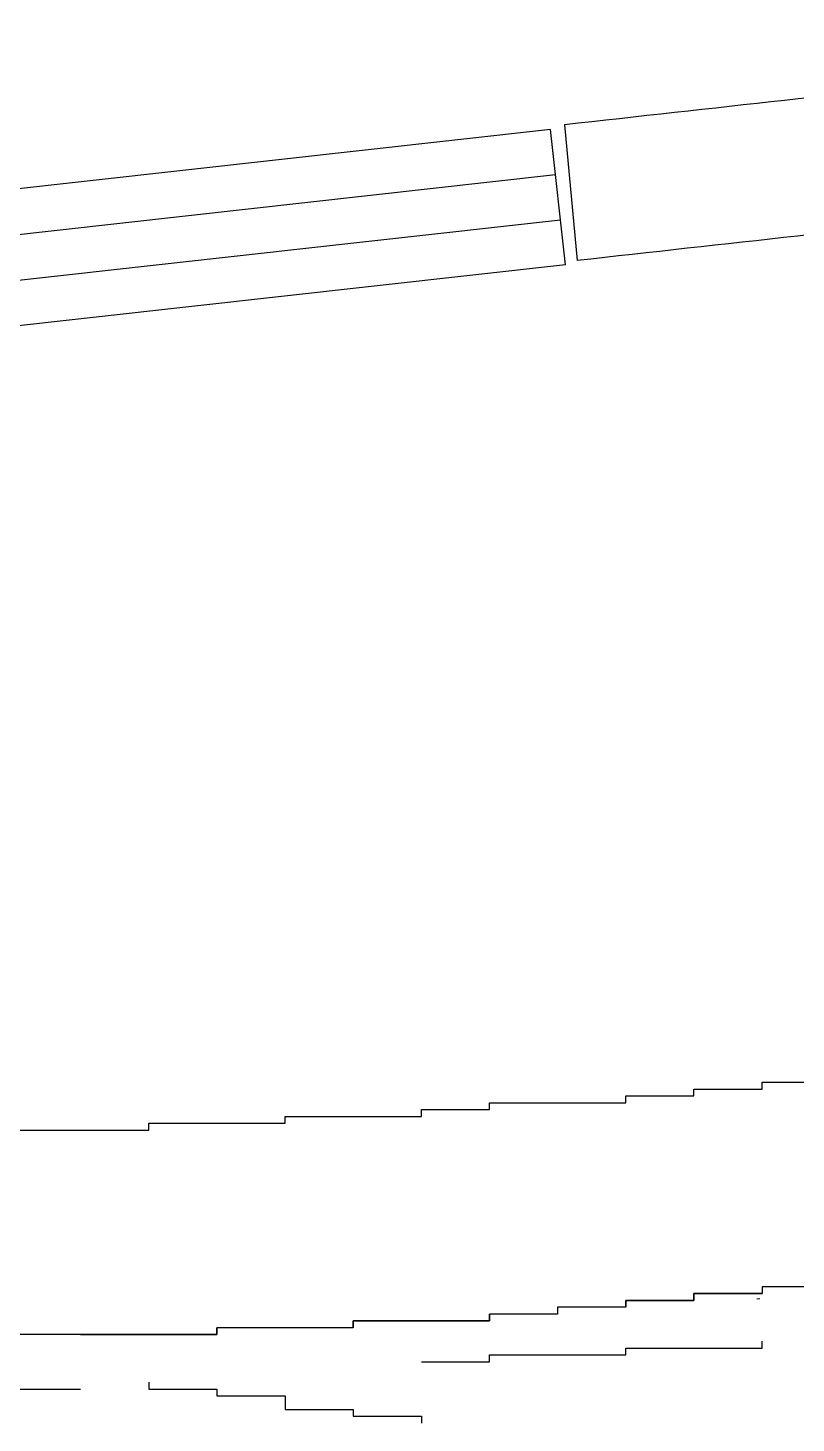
# Model space of a CAD drawing. Header units: millimetres. Extents: x -162945 to 7560, y -3558 to 130718.
# Drawn here: x -119856 to -118729, y -2231 to -184 of the extents above; entities that cross this region are included whole.
import ezdxf

# ---------------------------------------------------------------- set-up
doc = ezdxf.new("R2010")
doc.units = ezdxf.units.MM
doc.header["$LTSCALE"] = 5
for name, color, linetype in [('A—\\M+5C7BD\\M+5CCE5', 7, 'Continuous'), ('E1-RI-3F$0$A-GLAZ', 6, 'Continuous'), ('E1-RI-3F$0$A-GLAZ-CWMG', 3, 'Continuous')]:
    doc.layers.add(name, color=color, linetype=linetype)

msp = doc.modelspace()

# ---------------------------------------------------------------- linework, layer by layer
for p, q in [((-119089.1, -333.2), (-121176.1, -565.9)), ((-119066.9, -532), (-119089.1, -333.2)), ((-121168.8, -632.2), (-119081.7, -399.4)), ((-121161.4, -698.4), (-119074.3, -465.7)), ((-119066.9, -532), (-121154, -764.7))]:
    msp.add_line(p, q)
at = {"layer": 'A—\\M+5C7BD\\M+5CCE5'}
msp.add_line((-119068.8, -326.5), (-119050, -525.6), dxfattribs=at)
for radius, start, end in [(487085.4, 96.205217, 96.358154), (486885.4, 96.20555, 96.358549)]:
    msp.add_arc((-65127.4, -484415.8), radius, start, end, dxfattribs=at)
at = {"layer": 'E1-RI-3F$0$A-GLAZ', "color": 8}
for p, q in [((-118778.7, -1741.3), (-118778.7, -1731.3)), ((-118778.7, -1731.3), (-118778.7, -1731.3)), ((-118778.7, -1731.3), (-118778.7, -1731.3)), ((-118778.7, -1731.3), (-118778.7, -1731.3)), ((-118778.7, -1731.3), (-118778.7, -1731.3)), ((-118778.7, -1731.3), (-118778.7, -1731.3)), ((-118778.7, -1731.3), (-118778.7, -1731.3)), ((-118778.7, -1731.3), (-118678.7, -1731.3)), ((-118978.7, -1761.3), (-118978.7, -1751.3)), ((-118978.7, -1751.3), (-118978.7, -1751.3)), ((-118978.7, -1751.3), (-118978.7, -1751.3)), ((-118978.7, -1751.3), (-118978.7, -1751.3)), ((-118978.7, -1751.3), (-118978.7, -1751.3)), ((-118978.7, -1751.3), (-118978.7, -1751.3)), ((-118978.7, -1751.3), (-118978.7, -1751.3)), ((-118978.7, -1751.3), (-118978.7, -1751.3)), ((-118978.7, -1751.3), (-118878.7, -1751.3)), ((-118878.7, -1751.3), (-118878.7, -1741.3)), ((-118878.7, -1741.3), (-118878.7, -1741.3)), ((-118878.7, -1741.3), (-118878.7, -1741.3)), ((-118878.7, -1741.3), (-118878.7, -1741.3)), ((-118878.7, -1741.3), (-118878.7, -1741.3)), ((-118878.7, -1741.3), (-118878.7, -1741.3)), ((-118878.7, -1741.3), (-118878.7, -1741.3)), ((-118878.7, -1741.3), (-118878.7, -1741.3)), ((-118878.7, -1741.3), (-118778.7, -1741.3)), ((-119278.7, -1781.3), (-119278.7, -1771.3)), ((-119278.7, -1771.3), (-119278.7, -1771.3)), ((-119278.7, -1771.3), (-119278.7, -1771.3)), ((-119278.7, -1771.3), (-119278.7, -1771.3)), ((-119278.7, -1771.3), (-119278.7, -1771.3)), ((-119278.7, -1771.3), (-119178.7, -1771.3)), ((-119178.7, -1771.3), (-119178.7, -1761.3)), ((-119178.7, -1761.3), (-119078.7, -1761.3)), ((-119178.7, -1771.3), (-119178.7, -1771.3)), ((-119178.7, -1771.3), (-119178.7, -1771.3)), ((-119178.7, -1771.3), (-119178.7, -1771.3)), ((-119178.7, -1771.3), (-119178.7, -1771.3)), ((-119178.7, -1771.3), (-119178.7, -1771.3)), ((-119178.7, -1771.3), (-119178.7, -1771.3)), ((-119078.7, -1761.3), (-119078.7, -1761.3)), ((-119078.7, -1761.3), (-119078.7, -1761.3)), ((-119078.7, -1761.3), (-119078.7, -1761.3)), ((-119078.7, -1761.3), (-119078.7, -1761.3)), ((-119078.7, -1761.3), (-119078.7, -1761.3)), ((-119078.7, -1761.3), (-119078.7, -1761.3)), ((-119078.7, -1761.3), (-119078.7, -1761.3)), ((-119078.7, -1761.3), (-119078.7, -1761.3)), ((-119078.7, -1761.3), (-118978.7, -1761.3)), ((-119878.7, -1801.3), (-119778.7, -1801.3)), ((-119778.7, -1801.3), (-119778.7, -1801.3)), ((-119778.7, -1801.3), (-119778.7, -1801.3)), ((-119778.7, -1801.3), (-119778.7, -1801.3)), ((-119778.7, -1801.3), (-119778.7, -1801.3)), ((-119778.7, -1801.3), (-119778.7, -1801.3)), ((-119778.7, -1801.3), (-119778.7, -1801.3)), ((-119778.7, -1801.3), (-119778.7, -1801.3)), ((-119778.7, -1801.3), (-119778.7, -1801.3)), ((-119778.7, -1801.3), (-119678.7, -1801.3)), ((-119678.7, -1801.3), (-119678.7, -1791.3)), ((-119678.7, -1791.3), (-119678.7, -1791.3)), ((-119678.7, -1791.3), (-119678.7, -1791.3)), ((-119678.7, -1791.3), (-119578.7, -1791.3)), ((-119678.7, -1801.3), (-119678.7, -1801.3)), ((-119678.7, -1801.3), (-119678.7, -1801.3)), ((-119678.7, -1801.3), (-119678.7, -1801.3)), ((-119678.7, -1801.3), (-119678.7, -1801.3)), ((-119678.7, -1801.3), (-119678.7, -1801.3)), ((-119578.7, -1791.3), (-119578.7, -1791.3)), ((-119578.7, -1791.3), (-119578.7, -1791.3)), ((-119578.7, -1791.3), (-119578.7, -1791.3)), ((-119578.7, -1791.3), (-119578.7, -1791.3)), ((-119578.7, -1791.3), (-119578.7, -1791.3)), ((-119578.7, -1791.3), (-119578.7, -1791.3)), ((-119578.7, -1791.3), (-119578.7, -1791.3)), ((-119578.7, -1791.3), (-119478.7, -1791.3)), ((-119478.7, -1791.3), (-119478.7, -1781.3)), ((-119478.7, -1781.3), (-119378.7, -1781.3)), ((-119478.7, -1791.3), (-119478.7, -1791.3)), ((-119478.7, -1791.3), (-119478.7, -1791.3)), ((-119478.7, -1791.3), (-119478.7, -1791.3)), ((-119478.7, -1791.3), (-119478.7, -1791.3)), ((-119478.7, -1791.3), (-119478.7, -1791.3)), ((-119478.7, -1791.3), (-119478.7, -1791.3)), ((-119478.7, -1791.3), (-119478.7, -1791.3)), ((-119378.7, -1781.3), (-119378.7, -1781.3)), ((-119378.7, -1781.3), (-119378.7, -1781.3)), ((-119378.7, -1781.3), (-119378.7, -1781.3)), ((-119378.7, -1781.3), (-119378.7, -1781.3)), ((-119378.7, -1781.3), (-119378.7, -1781.3)), ((-119378.7, -1781.3), (-119378.7, -1781.3)), ((-119378.7, -1781.3), (-119378.7, -1781.3)), ((-119378.7, -1781.3), (-119378.7, -1781.3)), ((-119378.7, -1781.3), (-119278.7, -1781.3)), ((-119278.7, -1781.3), (-119278.7, -1781.3)), ((-119278.7, -1781.3), (-119278.7, -1781.3)), ((-119278.7, -1781.3), (-119278.7, -1781.3)), ((-118778.7, -2041.3), (-118878.7, -2041.3)), ((-118878.7, -2041.3), (-118878.7, -2041.3)), ((-118878.7, -2041.3), (-118878.7, -2041.3)), ((-118878.7, -2041.3), (-118878.7, -2051.3)), ((-118878.7, -2051.3), (-118878.7, -2041.3)), ((-118878.7, -2041.3), (-118878.7, -2041.3)), ((-118878.7, -2041.3), (-118878.7, -2041.3)), ((-118878.7, -2041.3), (-118878.7, -2041.3)), ((-118878.7, -2041.3), (-118878.7, -2041.3)), ((-118878.7, -2041.3), (-118878.7, -2041.3)), ((-118878.7, -2041.3), (-118878.7, -2041.3)), ((-118878.7, -2041.3), (-118878.7, -2041.3)), ((-118878.7, -2041.3), (-118878.7, -2041.3)), ((-118878.7, -2041.3), (-118878.7, -2041.3)), ((-118878.7, -2041.3), (-118878.7, -2041.3)), ((-118878.7, -2041.3), (-118878.7, -2041.3)), ((-118878.7, -2041.3), (-118878.7, -2041.3)), ((-118878.7, -2041.3), (-118878.7, -2041.3)), ((-118878.7, -2041.3), (-118878.7, -2041.3)), ((-118878.7, -2041.3), (-118878.7, -2041.3)), ((-118878.7, -2041.3), (-118878.7, -2041.3)), ((-118878.7, -2041.3), (-118878.7, -2041.3)), ((-118878.7, -2041.3), (-118878.7, -2041.3)), ((-118878.7, -2041.3), (-118878.7, -2041.3)), ((-118878.7, -2041.3), (-118878.7, -2041.3)), ((-118878.7, -2041.3), (-118878.7, -2041.3)), ((-118878.7, -2041.3), (-118878.7, -2041.3)), ((-118878.7, -2041.3), (-118878.7, -2041.3)), ((-118878.7, -2041.3), (-118878.7, -2041.3)), ((-118878.7, -2041.3), (-118878.7, -2041.3)), ((-118878.7, -2041.3), (-118878.7, -2041.3)), ((-118878.7, -2041.3), (-118878.7, -2041.3)), ((-118878.7, -2041.3), (-118878.7, -2041.3)), ((-118878.7, -2041.3), (-118878.7, -2041.3)), ((-118878.7, -2041.3), (-118878.7, -2041.3)), ((-118878.7, -2041.3), (-118778.7, -2041.3)), ((-118678.7, -2031.3), (-118778.7, -2031.3)), ((-118778.7, -2031.3), (-118778.7, -2031.3)), ((-118778.7, -2031.3), (-118778.7, -2031.3)), ((-118778.7, -2031.3), (-118778.7, -2031.3)), ((-118778.7, -2031.3), (-118778.7, -2041.3)), ((-118778.7, -2041.3), (-118778.7, -2041.3)), ((-118778.7, -2041.3), (-118778.7, -2041.3)), ((-118778.7, -2041.3), (-118778.7, -2041.3)), ((-118778.7, -2041.3), (-118778.7, -2041.3)), ((-118778.7, -2041.3), (-118778.7, -2041.3)), ((-118778.7, -2041.3), (-118778.7, -2041.3)), ((-118778.7, -2041.3), (-118778.7, -2041.3)), ((-118778.7, -2041.3), (-118778.7, -2041.3)), ((-118778.7, -2041.3), (-118778.7, -2041.3)), ((-118778.7, -2041.3), (-118778.7, -2041.3)), ((-118778.7, -2041.3), (-118778.7, -2041.3)), ((-118778.7, -2041.3), (-118778.7, -2041.3)), ((-118778.7, -2041.3), (-118778.7, -2041.3)), ((-118778.7, -2041.3), (-118778.7, -2041.3)), ((-118778.7, -2041.3), (-118778.7, -2041.3)), ((-118778.7, -2041.3), (-118778.7, -2041.3)), ((-118778.7, -2041.3), (-118778.7, -2041.3)), ((-118778.7, -2041.3), (-118778.7, -2041.3)), ((-118778.7, -2041.3), (-118778.7, -2041.3)), ((-118778.7, -2041.3), (-118778.7, -2041.3)), ((-118778.7, -2041.3), (-118778.7, -2041.3)), ((-118778.7, -2041.3), (-118778.7, -2041.3)), ((-118778.7, -2041.3), (-118778.7, -2041.3)), ((-118778.7, -2041.3), (-118778.7, -2041.3)), ((-118778.7, -2041.3), (-118778.7, -2041.3)), ((-118778.7, -2041.3), (-118778.7, -2041.3)), ((-118778.7, -2041.3), (-118778.7, -2041.3)), ((-118778.7, -2041.3), (-118778.7, -2041.3)), ((-118778.7, -2041.3), (-118778.7, -2041.3)), ((-118778.7, -2041.3), (-118778.7, -2041.3)), ((-118778.7, -2041.3), (-118778.7, -2041.3)), ((-118778.7, -2041.3), (-118778.7, -2041.3)), ((-118778.7, -2041.3), (-118778.7, -2041.3)), ((-118978.7, -2061.3), (-119078.7, -2061.3)), ((-119078.7, -2061.3), (-119078.7, -2061.3)), ((-119078.7, -2061.3), (-119078.7, -2061.3)), ((-119078.7, -2061.3), (-119078.7, -2061.3)), ((-119078.7, -2061.3), (-119078.7, -2061.3)), ((-119078.7, -2061.3), (-119078.7, -2071.3)), ((-118878.7, -2051.3), (-118978.7, -2051.3)), ((-118978.7, -2051.3), (-118978.7, -2051.3)), ((-118978.7, -2051.3), (-118978.7, -2051.3)), ((-118978.7, -2051.3), (-118978.7, -2051.3)), ((-118978.7, -2051.3), (-118978.7, -2061.3)), ((-118978.7, -2051.3), (-118978.7, -2051.3)), ((-118978.7, -2061.3), (-118978.7, -2051.3)), ((-118978.7, -2051.3), (-118978.7, -2051.3)), ((-118978.7, -2051.3), (-118978.7, -2051.3)), ((-118978.7, -2051.3), (-118978.7, -2051.3)), ((-118978.7, -2051.3), (-118978.7, -2051.3)), ((-118978.7, -2051.3), (-118978.7, -2051.3)), ((-118978.7, -2051.3), (-118978.7, -2051.3)), ((-118978.7, -2051.3), (-118978.7, -2051.3)), ((-118978.7, -2051.3), (-118978.7, -2051.3)), ((-118978.7, -2051.3), (-118978.7, -2051.3)), ((-118978.7, -2051.3), (-118978.7, -2051.3)), ((-118978.7, -2051.3), (-118978.7, -2051.3)), ((-118978.7, -2051.3), (-118978.7, -2051.3)), ((-118978.7, -2051.3), (-118978.7, -2051.3)), ((-118978.7, -2051.3), (-118978.7, -2051.3)), ((-118978.7, -2051.3), (-118978.7, -2051.3)), ((-118978.7, -2051.3), (-118978.7, -2051.3)), ((-118978.7, -2051.3), (-118978.7, -2051.3)), ((-118978.7, -2051.3), (-118978.7, -2051.3)), ((-118978.7, -2051.3), (-118978.7, -2051.3)), ((-118978.7, -2051.3), (-118978.7, -2051.3)), ((-118978.7, -2051.3), (-118978.7, -2051.3)), ((-118978.7, -2051.3), (-118978.7, -2051.3)), ((-118978.7, -2051.3), (-118978.7, -2051.3)), ((-118978.7, -2051.3), (-118978.7, -2051.3)), ((-118978.7, -2051.3), (-118978.7, -2051.3)), ((-118978.7, -2051.3), (-118978.7, -2051.3)), ((-118978.7, -2051.3), (-118978.7, -2051.3)), ((-118978.7, -2051.3), (-118978.7, -2051.3)), ((-118978.7, -2051.3), (-118978.7, -2051.3)), ((-118978.7, -2051.3), (-118978.7, -2051.3)), ((-118978.7, -2051.3), (-118978.7, -2051.3)), ((-118978.7, -2051.3), (-118978.7, -2051.3)), ((-118978.7, -2051.3), (-118978.7, -2051.3)), ((-118978.7, -2051.3), (-118878.7, -2051.3)), ((-118978.7, -2061.3), (-118978.7, -2061.3)), ((-118978.7, -2061.3), (-118978.7, -2061.3)), ((-118978.7, -2061.3), (-118978.7, -2061.3)), ((-118978.7, -2061.3), (-118978.7, -2061.3)), ((-118978.7, -2061.3), (-118978.7, -2061.3)), ((-118978.7, -2061.3), (-118978.7, -2061.3)), ((-118978.7, -2061.3), (-118978.7, -2061.3)), ((-118978.7, -2061.3), (-118978.7, -2061.3)), ((-118978.7, -2061.3), (-118978.7, -2061.3)), ((-118978.7, -2061.3), (-118978.7, -2061.3)), ((-118978.7, -2061.3), (-118978.7, -2061.3)), ((-118978.7, -2061.3), (-118978.7, -2061.3)), ((-118978.7, -2061.3), (-118978.7, -2061.3)), ((-118978.7, -2061.3), (-118978.7, -2061.3)), ((-118978.7, -2061.3), (-118978.7, -2061.3)), ((-118978.7, -2061.3), (-118978.7, -2061.3)), ((-118978.7, -2061.3), (-118978.7, -2061.3)), ((-118978.7, -2061.3), (-118978.7, -2061.3)), ((-118978.7, -2061.3), (-118978.7, -2061.3)), ((-118978.7, -2061.3), (-118978.7, -2061.3)), ((-118978.7, -2061.3), (-118978.7, -2061.3)), ((-118878.7, -2051.3), (-118878.7, -2051.3)), ((-118878.7, -2051.3), (-118878.7, -2051.3)), ((-118878.7, -2051.3), (-118878.7, -2051.3)), ((-118878.7, -2051.3), (-118878.7, -2051.3)), ((-118878.7, -2051.3), (-118878.7, -2051.3)), ((-118878.7, -2051.3), (-118878.7, -2051.3)), ((-118878.7, -2051.3), (-118878.7, -2051.3)), ((-118878.7, -2051.3), (-118878.7, -2051.3)), ((-118878.7, -2051.3), (-118878.7, -2051.3)), ((-118878.7, -2051.3), (-118878.7, -2051.3)), ((-118878.7, -2051.3), (-118878.7, -2051.3)), ((-118878.7, -2051.3), (-118878.7, -2051.3)), ((-118878.7, -2051.3), (-118878.7, -2051.3)), ((-118878.7, -2051.3), (-118878.7, -2051.3)), ((-118878.7, -2051.3), (-118878.7, -2051.3)), ((-118878.7, -2051.3), (-118878.7, -2051.3)), ((-118878.7, -2051.3), (-118878.7, -2051.3)), ((-118878.7, -2051.3), (-118878.7, -2051.3)), ((-118878.7, -2051.3), (-118878.7, -2051.3)), ((-118878.7, -2051.3), (-118878.7, -2051.3)), ((-118878.7, -2051.3), (-118878.7, -2051.3)), ((-118878.7, -2051.3), (-118878.7, -2051.3)), ((-118878.7, -2051.3), (-118878.7, -2051.3)), ((-118878.7, -2051.3), (-118878.7, -2051.3)), ((-118878.7, -2051.3), (-118878.7, -2051.3)), ((-118878.7, -2051.3), (-118878.7, -2051.3)), ((-118878.7, -2051.3), (-118878.7, -2051.3)), ((-118878.7, -2051.3), (-118878.7, -2051.3)), ((-118878.7, -2051.3), (-118878.7, -2051.3)), ((-118878.7, -2051.3), (-118878.7, -2051.3)), ((-118878.7, -2051.3), (-118878.7, -2051.3)), ((-118878.7, -2051.3), (-118878.7, -2051.3)), ((-118878.7, -2051.3), (-118878.7, -2051.3)), ((-118878.7, -2051.3), (-118878.7, -2051.3)), ((-118878.7, -2051.3), (-118878.7, -2051.3)), ((-118878.7, -2051.3), (-118878.7, -2051.3)), ((-118878.7, -2051.3), (-118878.7, -2051.3)), ((-118878.7, -2051.3), (-118878.7, -2051.3)), ((-118878.7, -2051.3), (-118878.7, -2051.3)), ((-118878.7, -2051.3), (-118878.7, -2051.3)), ((-118878.7, -2051.3), (-118878.7, -2051.3)), ((-118878.7, -2051.3), (-118878.7, -2051.3)), ((-118878.7, -2051.3), (-118878.7, -2051.3)), ((-118878.7, -2051.3), (-118878.7, -2051.3)), ((-118878.7, -2051.3), (-118878.7, -2051.3)), ((-118878.7, -2051.3), (-118878.7, -2051.3)), ((-118878.7, -2051.3), (-118878.7, -2051.3)), ((-118878.7, -2051.3), (-118878.7, -2051.3)), ((-118878.7, -2051.3), (-118878.7, -2051.3)), ((-118878.7, -2051.3), (-118878.7, -2051.3)), ((-119278.7, -2081.3), (-119378.7, -2081.3)), ((-119378.7, -2081.3), (-119378.7, -2081.3)), ((-119378.7, -2081.3), (-119378.7, -2081.3)), ((-119378.7, -2081.3), (-119378.7, -2081.3)), ((-119378.7, -2081.3), (-119378.7, -2081.3)), ((-119378.7, -2081.3), (-119378.7, -2091.3)), ((-119378.7, -2091.3), (-119378.7, -2081.3)), ((-119378.7, -2081.3), (-119378.7, -2081.3)), ((-119378.7, -2081.3), (-119378.7, -2081.3)), ((-119378.7, -2081.3), (-119378.7, -2081.3)), ((-119378.7, -2081.3), (-119378.7, -2081.3)), ((-119378.7, -2081.3), (-119378.7, -2081.3)), ((-119378.7, -2081.3), (-119378.7, -2081.3)), ((-119378.7, -2081.3), (-119378.7, -2081.3)), ((-119378.7, -2081.3), (-119378.7, -2081.3)), ((-119378.7, -2081.3), (-119378.7, -2081.3)), ((-119378.7, -2081.3), (-119378.7, -2081.3)), ((-119378.7, -2081.3), (-119378.7, -2081.3)), ((-119378.7, -2081.3), (-119378.7, -2081.3)), ((-119378.7, -2081.3), (-119378.7, -2081.3)), ((-119378.7, -2081.3), (-119378.7, -2081.3)), ((-119378.7, -2081.3), (-119378.7, -2081.3)), ((-119378.7, -2081.3), (-119378.7, -2081.3)), ((-119378.7, -2081.3), (-119378.7, -2081.3)), ((-119378.7, -2081.3), (-119378.7, -2081.3)), ((-119378.7, -2081.3), (-119378.7, -2081.3)), ((-119378.7, -2081.3), (-119378.7, -2081.3)), ((-119378.7, -2081.3), (-119378.7, -2081.3)), ((-119378.7, -2081.3), (-119378.7, -2081.3)), ((-119378.7, -2081.3), (-119378.7, -2081.3)), ((-119378.7, -2081.3), (-119378.7, -2081.3)), ((-119378.7, -2081.3), (-119378.7, -2081.3)), ((-119378.7, -2081.3), (-119378.7, -2081.3)), ((-119378.7, -2081.3), (-119378.7, -2081.3)), ((-119378.7, -2081.3), (-119378.7, -2081.3)), ((-119378.7, -2081.3), (-119378.7, -2081.3)), ((-119378.7, -2081.3), (-119378.7, -2081.3)), ((-119378.7, -2081.3), (-119378.7, -2081.3)), ((-119378.7, -2081.3), (-119378.7, -2081.3)), ((-119378.7, -2081.3), (-119378.7, -2081.3)), ((-119378.7, -2081.3), (-119378.7, -2081.3)), ((-119378.7, -2081.3), (-119378.7, -2081.3)), ((-119378.7, -2081.3), (-119378.7, -2081.3)), ((-119378.7, -2081.3), (-119278.7, -2081.3)), ((-119178.7, -2081.3), (-119278.7, -2081.3)), ((-119278.7, -2081.3), (-119278.7, -2081.3)), ((-119278.7, -2081.3), (-119278.7, -2081.3)), ((-119278.7, -2081.3), (-119278.7, -2081.3)), ((-119278.7, -2081.3), (-119278.7, -2081.3)), ((-119278.7, -2081.3), (-119278.7, -2081.3)), ((-119278.7, -2081.3), (-119278.7, -2081.3)), ((-119278.7, -2081.3), (-119278.7, -2081.3)), ((-119278.7, -2081.3), (-119278.7, -2081.3)), ((-119278.7, -2081.3), (-119278.7, -2081.3)), ((-119278.7, -2081.3), (-119278.7, -2081.3)), ((-119278.7, -2081.3), (-119278.7, -2081.3)), ((-119278.7, -2081.3), (-119278.7, -2081.3)), ((-119278.7, -2081.3), (-119278.7, -2081.3)), ((-119278.7, -2081.3), (-119278.7, -2081.3)), ((-119278.7, -2081.3), (-119278.7, -2081.3)), ((-119278.7, -2081.3), (-119278.7, -2081.3)), ((-119278.7, -2081.3), (-119278.7, -2081.3)), ((-119278.7, -2081.3), (-119278.7, -2081.3)), ((-119278.7, -2081.3), (-119278.7, -2081.3)), ((-119278.7, -2081.3), (-119278.7, -2081.3)), ((-119278.7, -2081.3), (-119278.7, -2081.3)), ((-119278.7, -2081.3), (-119278.7, -2081.3)), ((-119278.7, -2081.3), (-119278.7, -2081.3)), ((-119278.7, -2081.3), (-119278.7, -2081.3)), ((-119278.7, -2081.3), (-119278.7, -2081.3)), ((-119278.7, -2081.3), (-119278.7, -2081.3)), ((-119278.7, -2081.3), (-119278.7, -2081.3)), ((-119278.7, -2081.3), (-119278.7, -2081.3)), ((-119278.7, -2081.3), (-119278.7, -2081.3)), ((-119278.7, -2081.3), (-119278.7, -2081.3)), ((-119278.7, -2081.3), (-119278.7, -2081.3)), ((-119278.7, -2081.3), (-119278.7, -2081.3)), ((-119278.7, -2081.3), (-119278.7, -2081.3)), ((-119278.7, -2081.3), (-119278.7, -2081.3)), ((-119278.7, -2081.3), (-119278.7, -2081.3)), ((-119278.7, -2081.3), (-119278.7, -2081.3)), ((-119278.7, -2081.3), (-119278.7, -2081.3)), ((-119278.7, -2081.3), (-119278.7, -2081.3)), ((-119278.7, -2081.3), (-119278.7, -2081.3)), ((-119278.7, -2081.3), (-119278.7, -2081.3)), ((-119278.7, -2081.3), (-119278.7, -2081.3)), ((-119278.7, -2081.3), (-119278.7, -2081.3)), ((-119278.7, -2081.3), (-119278.7, -2081.3)), ((-119278.7, -2081.3), (-119278.7, -2081.3)), ((-119278.7, -2081.3), (-119278.7, -2081.3)), ((-119278.7, -2081.3), (-119278.7, -2081.3)), ((-119278.7, -2081.3), (-119278.7, -2081.3)), ((-119278.7, -2081.3), (-119278.7, -2081.3)), ((-119278.7, -2081.3), (-119278.7, -2081.3)), ((-119278.7, -2081.3), (-119278.7, -2081.3)), ((-119278.7, -2081.3), (-119278.7, -2081.3)), ((-119278.7, -2081.3), (-119278.7, -2081.3)), ((-119278.7, -2081.3), (-119278.7, -2081.3)), ((-119278.7, -2081.3), (-119278.7, -2081.3)), ((-119278.7, -2081.3), (-119278.7, -2081.3)), ((-119278.7, -2081.3), (-119278.7, -2081.3)), ((-119278.7, -2081.3), (-119278.7, -2081.3)), ((-119278.7, -2081.3), (-119278.7, -2081.3)), ((-119278.7, -2081.3), (-119278.7, -2081.3)), ((-119278.7, -2081.3), (-119278.7, -2081.3)), ((-119278.7, -2081.3), (-119278.7, -2081.3)), ((-119278.7, -2081.3), (-119278.7, -2081.3)), ((-119278.7, -2081.3), (-119278.7, -2081.3)), ((-119278.7, -2081.3), (-119278.7, -2081.3)), ((-119278.7, -2081.3), (-119278.7, -2081.3)), ((-119278.7, -2081.3), (-119278.7, -2081.3)), ((-119278.7, -2081.3), (-119278.7, -2081.3)), ((-119278.7, -2081.3), (-119278.7, -2081.3)), ((-119278.7, -2081.3), (-119278.7, -2081.3)), ((-119278.7, -2081.3), (-119278.7, -2081.3)), ((-119278.7, -2081.3), (-119278.7, -2081.3)), ((-119278.7, -2081.3), (-119278.7, -2081.3)), ((-119278.7, -2081.3), (-119278.7, -2081.3)), ((-119278.7, -2081.3), (-119278.7, -2081.3)), ((-119278.7, -2081.3), (-119278.7, -2081.3)), ((-119278.7, -2081.3), (-119278.7, -2081.3)), ((-119278.7, -2081.3), (-119278.7, -2081.3)), ((-119278.7, -2081.3), (-119278.7, -2081.3)), ((-119278.7, -2081.3), (-119278.7, -2081.3)), ((-119278.7, -2081.3), (-119278.7, -2081.3)), ((-119278.7, -2081.3), (-119278.7, -2081.3)), ((-119278.7, -2081.3), (-119278.7, -2081.3)), ((-119278.7, -2081.3), (-119178.7, -2081.3)), ((-119078.7, -2071.3), (-119178.7, -2071.3)), ((-119178.7, -2071.3), (-119178.7, -2071.3)), ((-119178.7, -2071.3), (-119178.7, -2071.3)), ((-119178.7, -2071.3), (-119178.7, -2071.3)), ((-119178.7, -2071.3), (-119178.7, -2071.3)), ((-119178.7, -2071.3), (-119178.7, -2071.3)), ((-119178.7, -2071.3), (-119178.7, -2071.3)), ((-119178.7, -2071.3), (-119178.7, -2071.3)), ((-119178.7, -2071.3), (-119178.7, -2081.3)), ((-119178.7, -2081.3), (-119178.7, -2071.3)), ((-119178.7, -2071.3), (-119178.7, -2071.3)), ((-119178.7, -2071.3), (-119178.7, -2071.3)), ((-119178.7, -2071.3), (-119178.7, -2071.3)), ((-119178.7, -2071.3), (-119178.7, -2071.3)), ((-119178.7, -2071.3), (-119178.7, -2071.3)), ((-119178.7, -2071.3), (-119178.7, -2071.3)), ((-119178.7, -2071.3), (-119178.7, -2071.3)), ((-119178.7, -2071.3), (-119178.7, -2071.3)), ((-119178.7, -2071.3), (-119178.7, -2071.3)), ((-119178.7, -2071.3), (-119178.7, -2071.3)), ((-119178.7, -2071.3), (-119178.7, -2071.3)), ((-119178.7, -2071.3), (-119178.7, -2071.3)), ((-119178.7, -2071.3), (-119178.7, -2071.3)), ((-119178.7, -2071.3), (-119178.7, -2071.3)), ((-119178.7, -2071.3), (-119178.7, -2071.3)), ((-119178.7, -2071.3), (-119178.7, -2071.3)), ((-119178.7, -2071.3), (-119178.7, -2071.3)), ((-119178.7, -2071.3), (-119178.7, -2071.3)), ((-119178.7, -2071.3), (-119178.7, -2071.3)), ((-119178.7, -2071.3), (-119178.7, -2071.3)), ((-119178.7, -2071.3), (-119178.7, -2071.3)), ((-119178.7, -2071.3), (-119178.7, -2071.3)), ((-119178.7, -2071.3), (-119178.7, -2071.3)), ((-119178.7, -2071.3), (-119178.7, -2071.3)), ((-119178.7, -2071.3), (-119178.7, -2071.3)), ((-119178.7, -2071.3), (-119178.7, -2071.3)), ((-119178.7, -2071.3), (-119178.7, -2071.3)), ((-119178.7, -2071.3), (-119178.7, -2071.3)), ((-119178.7, -2071.3), (-119178.7, -2071.3)), ((-119178.7, -2071.3), (-119178.7, -2071.3)), ((-119178.7, -2071.3), (-119178.7, -2071.3)), ((-119178.7, -2071.3), (-119178.7, -2071.3)), ((-119178.7, -2071.3), (-119178.7, -2071.3)), ((-119178.7, -2071.3), (-119178.7, -2071.3)), ((-119178.7, -2081.3), (-119178.7, -2081.3)), ((-119178.7, -2081.3), (-119178.7, -2081.3)), ((-119178.7, -2081.3), (-119178.7, -2081.3)), ((-119178.7, -2081.3), (-119178.7, -2081.3)), ((-119078.7, -2071.3), (-119078.7, -2071.3)), ((-119078.7, -2071.3), (-119078.7, -2071.3)), ((-119078.7, -2071.3), (-119078.7, -2071.3)), ((-119778.7, -2101.3), (-119878.7, -2101.3)), ((-119678.7, -2101.3), (-119778.7, -2101.3)), ((-119778.7, -2101.3), (-119778.7, -2101.3)), ((-119778.7, -2101.3), (-119778.7, -2101.3)), ((-119778.7, -2101.3), (-119778.7, -2101.3)), ((-119778.7, -2101.3), (-119778.7, -2101.3)), ((-119778.7, -2101.3), (-119778.7, -2101.3)), ((-119778.7, -2101.3), (-119778.7, -2101.3)), ((-119778.7, -2101.3), (-119778.7, -2101.3)), ((-119778.7, -2101.3), (-119778.7, -2101.3)), ((-119578.7, -2101.3), (-119678.7, -2101.3)), ((-119678.7, -2101.3), (-119678.7, -2101.3)), ((-119678.7, -2101.3), (-119678.7, -2101.3)), ((-119678.7, -2101.3), (-119678.7, -2101.3)), ((-119678.7, -2101.3), (-119678.7, -2101.3)), ((-119678.7, -2101.3), (-119678.7, -2101.3)), ((-119678.7, -2101.3), (-119678.7, -2101.3)), ((-119678.7, -2101.3), (-119678.7, -2101.3)), ((-119678.7, -2101.3), (-119678.7, -2101.3)), ((-119478.7, -2091.3), (-119578.7, -2091.3)), ((-119578.7, -2091.3), (-119578.7, -2091.3)), ((-119578.7, -2091.3), (-119578.7, -2091.3)), ((-119578.7, -2091.3), (-119578.7, -2091.3)), ((-119578.7, -2091.3), (-119578.7, -2091.3)), ((-119578.7, -2091.3), (-119578.7, -2101.3)), ((-119578.7, -2101.3), (-119578.7, -2101.3)), ((-119578.7, -2101.3), (-119578.7, -2101.3)), ((-119578.7, -2101.3), (-119578.7, -2101.3)), ((-119378.7, -2091.3), (-119478.7, -2091.3)), ((-119478.7, -2091.3), (-119478.7, -2091.3)), ((-119478.7, -2091.3), (-119478.7, -2091.3)), ((-119478.7, -2091.3), (-119478.7, -2091.3)), ((-119478.7, -2091.3), (-119478.7, -2091.3)), ((-119478.7, -2091.3), (-119478.7, -2091.3)), ((-119478.7, -2091.3), (-119478.7, -2091.3)), ((-119478.7, -2091.3), (-119478.7, -2091.3)), ((-119478.7, -2091.3), (-119478.7, -2091.3)), ((-119378.7, -2091.3), (-119378.7, -2091.3)), ((-119378.7, -2091.3), (-119378.7, -2091.3)), ((-119378.7, -2091.3), (-119378.7, -2091.3)), ((-119378.7, -2091.3), (-119378.7, -2091.3)), ((-119378.7, -2091.3), (-119378.7, -2091.3)), ((-119378.7, -2091.3), (-119378.7, -2091.3)), ((-119378.7, -2091.3), (-119378.7, -2091.3)), ((-119378.7, -2091.3), (-119378.7, -2091.3)), ((-119378.7, -2091.3), (-119378.7, -2091.3)), ((-118978.7, -2131.3), (-118978.7, -2121.3)), ((-118978.7, -2121.3), (-118978.7, -2121.3)), ((-118978.7, -2121.3), (-118978.7, -2121.3)), ((-118978.7, -2121.3), (-118978.7, -2121.3)), ((-118978.7, -2121.3), (-118978.7, -2121.3)), ((-118978.7, -2121.3), (-118978.7, -2121.3)), ((-118978.7, -2121.3), (-118978.7, -2121.3)), ((-118978.7, -2121.3), (-118978.7, -2121.3)), ((-118978.7, -2121.3), (-118978.7, -2121.3)), ((-118978.7, -2121.3), (-118978.7, -2121.3)), ((-118978.7, -2121.3), (-118978.7, -2121.3)), ((-118978.7, -2121.3), (-118978.7, -2121.3)), ((-118978.7, -2121.3), (-118978.7, -2121.3)), ((-118978.7, -2121.3), (-118978.7, -2121.3)), ((-118978.7, -2121.3), (-118978.7, -2121.3)), ((-118978.7, -2121.3), (-118978.7, -2121.3)), ((-118978.7, -2121.3), (-118978.7, -2121.3)), ((-118978.7, -2121.3), (-118978.7, -2121.3)), ((-118978.7, -2121.3), (-118978.7, -2121.3)), ((-118978.7, -2121.3), (-118978.7, -2121.3)), ((-118978.7, -2121.3), (-118978.7, -2121.3)), ((-118978.7, -2121.3), (-118978.7, -2121.3)), ((-118978.7, -2121.3), (-118978.7, -2121.3)), ((-118978.7, -2121.3), (-118978.7, -2121.3)), ((-118978.7, -2121.3), (-118978.7, -2121.3)), ((-118978.7, -2121.3), (-118878.7, -2121.3)), ((-118878.7, -2121.3), (-118878.7, -2121.3)), ((-118878.7, -2121.3), (-118878.7, -2121.3)), ((-118878.7, -2121.3), (-118878.7, -2121.3)), ((-118878.7, -2121.3), (-118878.7, -2121.3)), ((-118878.7, -2121.3), (-118878.7, -2121.3)), ((-118878.7, -2121.3), (-118878.7, -2121.3)), ((-118878.7, -2121.3), (-118878.7, -2121.3)), ((-118878.7, -2121.3), (-118878.7, -2121.3)), ((-118878.7, -2121.3), (-118878.7, -2121.3)), ((-118878.7, -2121.3), (-118878.7, -2121.3)), ((-118878.7, -2121.3), (-118878.7, -2121.3)), ((-118878.7, -2121.3), (-118878.7, -2121.3)), ((-118878.7, -2121.3), (-118878.7, -2121.3)), ((-118878.7, -2121.3), (-118878.7, -2121.3)), ((-118878.7, -2121.3), (-118878.7, -2121.3)), ((-118878.7, -2121.3), (-118878.7, -2121.3)), ((-118878.7, -2121.3), (-118878.7, -2121.3)), ((-118878.7, -2121.3), (-118878.7, -2121.3)), ((-118878.7, -2121.3), (-118878.7, -2121.3)), ((-118878.7, -2121.3), (-118878.7, -2121.3)), ((-118878.7, -2121.3), (-118878.7, -2121.3)), ((-118878.7, -2121.3), (-118878.7, -2121.3)), ((-118878.7, -2121.3), (-118878.7, -2121.3)), ((-118878.7, -2121.3), (-118878.7, -2121.3)), ((-118878.7, -2121.3), (-118878.7, -2121.3)), ((-118878.7, -2121.3), (-118878.7, -2121.3)), ((-118878.7, -2121.3), (-118878.7, -2121.3)), ((-118878.7, -2121.3), (-118878.7, -2121.3)), ((-118878.7, -2121.3), (-118878.7, -2121.3)), ((-118878.7, -2121.3), (-118878.7, -2121.3)), ((-118878.7, -2121.3), (-118878.7, -2121.3)), ((-118878.7, -2121.3), (-118878.7, -2121.3)), ((-118878.7, -2121.3), (-118878.7, -2121.3)), ((-118878.7, -2121.3), (-118878.7, -2121.3)), ((-118878.7, -2121.3), (-118878.7, -2121.3)), ((-118878.7, -2121.3), (-118878.7, -2121.3)), ((-118878.7, -2121.3), (-118878.7, -2121.3)), ((-118878.7, -2121.3), (-118778.7, -2121.3)), ((-118778.7, -2121.3), (-118778.7, -2111.3)), ((-118778.7, -2111.3), (-118778.7, -2111.3)), ((-118778.7, -2111.3), (-118778.7, -2111.3)), ((-118778.7, -2111.3), (-118778.7, -2111.3)), ((-118778.7, -2111.3), (-118778.7, -2111.3)), ((-118778.7, -2111.3), (-118778.7, -2111.3)), ((-118778.7, -2111.3), (-118778.7, -2111.3)), ((-118778.7, -2111.3), (-118778.7, -2111.3)), ((-118778.7, -2111.3), (-118778.7, -2111.3)), ((-118778.7, -2111.3), (-118778.7, -2111.3)), ((-118778.7, -2111.3), (-118778.7, -2111.3)), ((-118778.7, -2111.3), (-118778.7, -2111.3)), ((-118778.7, -2111.3), (-118778.7, -2111.3)), ((-118778.7, -2111.3), (-118778.7, -2111.3)), ((-118778.7, -2121.3), (-118778.7, -2121.3)), ((-118778.7, -2121.3), (-118778.7, -2121.3)), ((-118778.7, -2121.3), (-118778.7, -2121.3)), ((-118778.7, -2121.3), (-118778.7, -2121.3)), ((-118778.7, -2121.3), (-118778.7, -2121.3)), ((-118778.7, -2121.3), (-118778.7, -2121.3)), ((-118778.7, -2121.3), (-118778.7, -2121.3)), ((-118778.7, -2121.3), (-118778.7, -2121.3)), ((-118778.7, -2121.3), (-118778.7, -2121.3)), ((-118778.7, -2121.3), (-118778.7, -2121.3)), ((-118778.7, -2121.3), (-118778.7, -2121.3)), ((-118778.7, -2121.3), (-118778.7, -2121.3)), ((-119278.7, -2141.3), (-119278.7, -2141.3)), ((-119278.7, -2141.3), (-119278.7, -2141.3)), ((-119278.7, -2141.3), (-119278.7, -2141.3)), ((-119278.7, -2141.3), (-119278.7, -2141.3)), ((-119278.7, -2141.3), (-119278.7, -2141.3)), ((-119278.7, -2141.3), (-119278.7, -2141.3)), ((-119278.7, -2141.3), (-119278.7, -2141.3)), ((-119278.7, -2141.3), (-119278.7, -2141.3)), ((-119278.7, -2141.3), (-119278.7, -2141.3)), ((-119278.7, -2141.3), (-119278.7, -2141.3)), ((-119278.7, -2141.3), (-119278.7, -2141.3)), ((-119278.7, -2141.3), (-119278.7, -2141.3)), ((-119278.7, -2141.3), (-119278.7, -2141.3)), ((-119278.7, -2141.3), (-119178.7, -2141.3)), ((-119178.7, -2141.3), (-119178.7, -2131.3)), ((-119178.7, -2131.3), (-119178.7, -2131.3)), ((-119178.7, -2131.3), (-119178.7, -2131.3)), ((-119178.7, -2131.3), (-119178.7, -2131.3)), ((-119178.7, -2131.3), (-119178.7, -2131.3)), ((-119178.7, -2131.3), (-119178.7, -2131.3)), ((-119178.7, -2131.3), (-119178.7, -2131.3)), ((-119178.7, -2131.3), (-119178.7, -2131.3)), ((-119178.7, -2131.3), (-119178.7, -2131.3)), ((-119178.7, -2131.3), (-119178.7, -2131.3)), ((-119178.7, -2131.3), (-119178.7, -2131.3)), ((-119178.7, -2131.3), (-119178.7, -2131.3)), ((-119178.7, -2131.3), (-119178.7, -2131.3)), ((-119178.7, -2131.3), (-119178.7, -2131.3)), ((-119178.7, -2131.3), (-119178.7, -2131.3)), ((-119178.7, -2131.3), (-119178.7, -2131.3)), ((-119178.7, -2131.3), (-119178.7, -2131.3)), ((-119178.7, -2131.3), (-119178.7, -2131.3)), ((-119178.7, -2131.3), (-119178.7, -2131.3)), ((-119178.7, -2131.3), (-119178.7, -2131.3)), ((-119178.7, -2131.3), (-119178.7, -2131.3)), ((-119178.7, -2131.3), (-119178.7, -2131.3)), ((-119178.7, -2131.3), (-119178.7, -2131.3)), ((-119178.7, -2131.3), (-119078.7, -2131.3)), ((-119178.7, -2141.3), (-119178.7, -2141.3)), ((-119178.7, -2141.3), (-119178.7, -2141.3)), ((-119178.7, -2141.3), (-119178.7, -2141.3)), ((-119178.7, -2141.3), (-119178.7, -2141.3)), ((-119178.7, -2141.3), (-119178.7, -2141.3)), ((-119178.7, -2141.3), (-119178.7, -2141.3)), ((-119178.7, -2141.3), (-119178.7, -2141.3)), ((-119178.7, -2141.3), (-119178.7, -2141.3)), ((-119178.7, -2141.3), (-119178.7, -2141.3)), ((-119178.7, -2141.3), (-119178.7, -2141.3)), ((-119178.7, -2141.3), (-119178.7, -2141.3)), ((-119178.7, -2141.3), (-119178.7, -2141.3)), ((-119178.7, -2141.3), (-119178.7, -2141.3)), ((-119178.7, -2141.3), (-119178.7, -2141.3)), ((-119078.7, -2131.3), (-119078.7, -2131.3)), ((-119078.7, -2131.3), (-119078.7, -2131.3)), ((-119078.7, -2131.3), (-119078.7, -2131.3)), ((-119078.7, -2131.3), (-119078.7, -2131.3)), ((-119078.7, -2131.3), (-119078.7, -2131.3)), ((-119078.7, -2131.3), (-119078.7, -2131.3)), ((-119078.7, -2131.3), (-119078.7, -2131.3)), ((-119078.7, -2131.3), (-119078.7, -2131.3)), ((-119078.7, -2131.3), (-119078.7, -2131.3)), ((-119078.7, -2131.3), (-119078.7, -2131.3)), ((-119078.7, -2131.3), (-119078.7, -2131.3)), ((-119078.7, -2131.3), (-119078.7, -2131.3)), ((-119078.7, -2131.3), (-119078.7, -2131.3)), ((-119078.7, -2131.3), (-119078.7, -2131.3)), ((-119078.7, -2131.3), (-119078.7, -2131.3)), ((-119078.7, -2131.3), (-119078.7, -2131.3)), ((-119078.7, -2131.3), (-119078.7, -2131.3)), ((-119078.7, -2131.3), (-119078.7, -2131.3)), ((-119078.7, -2131.3), (-119078.7, -2131.3)), ((-119078.7, -2131.3), (-119078.7, -2131.3)), ((-119078.7, -2131.3), (-119078.7, -2131.3)), ((-119078.7, -2131.3), (-119078.7, -2131.3)), ((-119078.7, -2131.3), (-119078.7, -2131.3)), ((-119078.7, -2131.3), (-119078.7, -2131.3)), ((-119078.7, -2131.3), (-119078.7, -2131.3)), ((-119078.7, -2131.3), (-119078.7, -2131.3)), ((-119078.7, -2131.3), (-119078.7, -2131.3)), ((-119078.7, -2131.3), (-119078.7, -2131.3)), ((-119078.7, -2131.3), (-119078.7, -2131.3)), ((-119078.7, -2131.3), (-119078.7, -2131.3)), ((-119078.7, -2131.3), (-119078.7, -2131.3)), ((-119078.7, -2131.3), (-119078.7, -2131.3)), ((-119078.7, -2131.3), (-119078.7, -2131.3)), ((-119078.7, -2131.3), (-119078.7, -2131.3)), ((-119078.7, -2131.3), (-119078.7, -2131.3)), ((-119078.7, -2131.3), (-119078.7, -2131.3)), ((-119078.7, -2131.3), (-118978.7, -2131.3)), ((-118978.7, -2131.3), (-118978.7, -2131.3)), ((-118978.7, -2131.3), (-118978.7, -2131.3)), ((-118978.7, -2131.3), (-118978.7, -2131.3)), ((-118978.7, -2131.3), (-118978.7, -2131.3)), ((-118978.7, -2131.3), (-118978.7, -2131.3)), ((-118978.7, -2131.3), (-118978.7, -2131.3)), ((-118978.7, -2131.3), (-118978.7, -2131.3)), ((-118978.7, -2131.3), (-118978.7, -2131.3)), ((-118978.7, -2131.3), (-118978.7, -2131.3)), ((-118978.7, -2131.3), (-118978.7, -2131.3)), ((-118978.7, -2131.3), (-118978.7, -2131.3)), ((-118978.7, -2131.3), (-118978.7, -2131.3)), ((-119878.7, -2181.3), (-119778.7, -2181.3)), ((-119778.7, -2181.3), (-119778.7, -2181.3)), ((-119778.7, -2181.3), (-119778.7, -2181.3)), ((-119778.7, -2181.3), (-119778.7, -2181.3)), ((-119778.7, -2181.3), (-119778.7, -2181.3)), ((-119778.7, -2181.3), (-119778.7, -2181.3)), ((-119778.7, -2181.3), (-119778.7, -2181.3)), ((-119778.7, -2181.3), (-119778.7, -2181.3)), ((-119778.7, -2181.3), (-119778.7, -2181.3)), ((-119778.7, -2181.3), (-119778.7, -2181.3)), ((-119778.7, -2181.3), (-119778.7, -2181.3)), ((-119778.7, -2181.3), (-119778.7, -2181.3)), ((-119778.7, -2181.3), (-119778.7, -2181.3)), ((-119778.7, -2181.3), (-119778.7, -2181.3)), ((-119778.7, -2181.3), (-119778.7, -2181.3)), ((-119778.7, -2181.3), (-119778.7, -2181.3)), ((-119778.7, -2181.3), (-119778.7, -2181.3)), ((-119778.7, -2181.3), (-119778.7, -2181.3)), ((-119778.7, -2181.3), (-119778.7, -2181.3)), ((-119778.7, -2181.3), (-119778.7, -2181.3)), ((-119778.7, -2181.3), (-119778.7, -2181.3)), ((-119678.7, -2171.3), (-119678.7, -2171.3)), ((-119678.7, -2171.3), (-119678.7, -2171.3)), ((-119678.7, -2171.3), (-119678.7, -2171.3)), ((-119678.7, -2171.3), (-119678.7, -2171.3)), ((-119678.7, -2171.3), (-119678.7, -2171.3)), ((-119678.7, -2171.3), (-119678.7, -2171.3)), ((-119678.7, -2171.3), (-119678.7, -2171.3)), ((-119678.7, -2171.3), (-119678.7, -2171.3)), ((-119678.7, -2171.3), (-119678.7, -2171.3)), ((-119678.7, -2171.3), (-119678.7, -2171.3)), ((-119678.7, -2171.3), (-119678.7, -2171.3)), ((-119678.7, -2171.3), (-119678.7, -2171.3)), ((-119678.7, -2171.3), (-119678.7, -2181.3)), ((-119678.7, -2181.3), (-119678.7, -2181.3)), ((-119678.7, -2181.3), (-119678.7, -2181.3)), ((-119678.7, -2181.3), (-119678.7, -2181.3)), ((-119678.7, -2181.3), (-119678.7, -2181.3)), ((-119678.7, -2181.3), (-119678.7, -2181.3)), ((-119678.7, -2181.3), (-119678.7, -2181.3)), ((-119678.7, -2181.3), (-119678.7, -2181.3)), ((-119678.7, -2181.3), (-119678.7, -2181.3)), ((-119678.7, -2181.3), (-119678.7, -2181.3)), ((-119678.7, -2181.3), (-119678.7, -2181.3)), ((-119678.7, -2181.3), (-119678.7, -2181.3)), ((-119678.7, -2181.3), (-119678.7, -2181.3)), ((-119678.7, -2181.3), (-119678.7, -2181.3)), ((-119678.7, -2181.3), (-119678.7, -2181.3)), ((-119678.7, -2181.3), (-119678.7, -2181.3)), ((-119678.7, -2181.3), (-119678.7, -2181.3)), ((-119678.7, -2181.3), (-119678.7, -2181.3)), ((-119678.7, -2181.3), (-119578.7, -2181.3)), ((-119578.7, -2181.3), (-119578.7, -2181.3)), ((-119578.7, -2181.3), (-119578.7, -2181.3)), ((-119578.7, -2181.3), (-119578.7, -2181.3)), ((-119578.7, -2181.3), (-119578.7, -2181.3)), ((-119578.7, -2181.3), (-119578.7, -2181.3)), ((-119578.7, -2181.3), (-119578.7, -2181.3)), ((-119578.7, -2181.3), (-119578.7, -2181.3)), ((-119578.7, -2181.3), (-119578.7, -2181.3)), ((-119578.7, -2181.3), (-119578.7, -2181.3)), ((-119578.7, -2181.3), (-119578.7, -2181.3)), ((-119578.7, -2181.3), (-119578.7, -2181.3)), ((-119578.7, -2181.3), (-119578.7, -2181.3)), ((-119578.7, -2181.3), (-119578.7, -2181.3)), ((-119578.7, -2181.3), (-119578.7, -2191.3)), ((-119578.7, -2191.3), (-119578.7, -2191.3)), ((-119578.7, -2191.3), (-119578.7, -2191.3)), ((-119578.7, -2191.3), (-119578.7, -2191.3)), ((-119578.7, -2191.3), (-119578.7, -2191.3)), ((-119578.7, -2191.3), (-119578.7, -2191.3)), ((-119578.7, -2191.3), (-119578.7, -2191.3)), ((-119578.7, -2191.3), (-119578.7, -2191.3)), ((-119578.7, -2191.3), (-119578.7, -2191.3)), ((-119578.7, -2191.3), (-119578.7, -2191.3)), ((-119578.7, -2191.3), (-119578.7, -2191.3)), ((-119578.7, -2191.3), (-119578.7, -2191.3)), ((-119578.7, -2191.3), (-119578.7, -2191.3)), ((-119578.7, -2191.3), (-119578.7, -2191.3)), ((-119578.7, -2191.3), (-119578.7, -2191.3)), ((-119578.7, -2191.3), (-119578.7, -2191.3)), ((-119578.7, -2191.3), (-119578.7, -2191.3)), ((-119578.7, -2191.3), (-119578.7, -2191.3)), ((-119578.7, -2191.3), (-119578.7, -2191.3)), ((-119578.7, -2191.3), (-119578.7, -2191.3)), ((-119578.7, -2191.3), (-119578.7, -2191.3)), ((-119578.7, -2191.3), (-119578.7, -2191.3)), ((-119578.7, -2191.3), (-119578.7, -2191.3)), ((-119578.7, -2191.3), (-119578.7, -2191.3)), ((-119578.7, -2191.3), (-119578.7, -2191.3)), ((-119578.7, -2191.3), (-119578.7, -2191.3)), ((-119578.7, -2191.3), (-119578.7, -2191.3)), ((-119578.7, -2191.3), (-119578.7, -2191.3)), ((-119578.7, -2191.3), (-119578.7, -2191.3)), ((-119578.7, -2191.3), (-119578.7, -2191.3)), ((-119578.7, -2191.3), (-119478.7, -2191.3)), ((-119478.7, -2191.3), (-119478.7, -2191.3)), ((-119478.7, -2191.3), (-119478.7, -2201.3)), ((-119478.7, -2201.3), (-119478.7, -2201.3)), ((-119478.7, -2201.3), (-119478.7, -2201.3)), ((-119478.7, -2201.3), (-119478.7, -2201.3)), ((-119478.7, -2201.3), (-119478.7, -2201.3)), ((-119478.7, -2201.3), (-119478.7, -2201.3)), ((-119478.7, -2201.3), (-119478.7, -2201.3)), ((-119478.7, -2201.3), (-119478.7, -2201.3)), ((-119478.7, -2201.3), (-119478.7, -2201.3)), ((-119478.7, -2201.3), (-119478.7, -2201.3)), ((-119478.7, -2201.3), (-119478.7, -2201.3)), ((-119478.7, -2201.3), (-119478.7, -2201.3)), ((-119478.7, -2201.3), (-119478.7, -2201.3)), ((-119478.7, -2201.3), (-119478.7, -2201.3)), ((-119478.7, -2201.3), (-119478.7, -2201.3)), ((-119478.7, -2201.3), (-119478.7, -2201.3)), ((-119478.7, -2201.3), (-119478.7, -2201.3)), ((-119478.7, -2201.3), (-119478.7, -2201.3)), ((-119478.7, -2201.3), (-119478.7, -2201.3)), ((-119478.7, -2201.3), (-119478.7, -2201.3)), ((-119478.7, -2201.3), (-119478.7, -2201.3)), ((-119478.7, -2201.3), (-119478.7, -2201.3)), ((-119478.7, -2201.3), (-119478.7, -2201.3)), ((-119478.7, -2201.3), (-119478.7, -2201.3)), ((-119478.7, -2201.3), (-119478.7, -2201.3)), ((-119478.7, -2201.3), (-119478.7, -2201.3)), ((-119478.7, -2201.3), (-119478.7, -2201.3)), ((-119478.7, -2201.3), (-119478.7, -2201.3)), ((-119478.7, -2201.3), (-119478.7, -2201.3)), ((-119478.7, -2201.3), (-119478.7, -2201.3)), ((-119478.7, -2201.3), (-119478.7, -2201.3)), ((-119478.7, -2201.3), (-119478.7, -2201.3)), ((-119478.7, -2201.3), (-119478.7, -2201.3)), ((-119478.7, -2201.3), (-119478.7, -2211.3)), ((-119478.7, -2211.3), (-119478.7, -2211.3)), ((-119478.7, -2211.3), (-119478.7, -2211.3)), ((-119478.7, -2211.3), (-119478.7, -2211.3)), ((-119478.7, -2211.3), (-119478.7, -2211.3)), ((-119478.7, -2211.3), (-119478.7, -2211.3)), ((-119478.7, -2211.3), (-119478.7, -2211.3)), ((-119478.7, -2211.3), (-119478.7, -2211.3)), ((-119478.7, -2211.3), (-119378.7, -2211.3)), ((-119378.7, -2211.3), (-119378.7, -2211.3)), ((-119378.7, -2211.3), (-119378.7, -2211.3)), ((-119378.7, -2211.3), (-119378.7, -2211.3)), ((-119378.7, -2211.3), (-119378.7, -2211.3)), ((-119378.7, -2211.3), (-119378.7, -2211.3)), ((-119378.7, -2211.3), (-119378.7, -2211.3)), ((-119378.7, -2211.3), (-119378.7, -2211.3)), ((-119378.7, -2211.3), (-119378.7, -2211.3)), ((-119378.7, -2211.3), (-119378.7, -2211.3)), ((-119378.7, -2211.3), (-119378.7, -2211.3)), ((-119378.7, -2211.3), (-119378.7, -2211.3)), ((-119378.7, -2211.3), (-119378.7, -2211.3)), ((-119378.7, -2211.3), (-119378.7, -2211.3)), ((-119378.7, -2211.3), (-119378.7, -2211.3)), ((-119378.7, -2211.3), (-119378.7, -2211.3)), ((-119378.7, -2211.3), (-119378.7, -2211.3)), ((-119378.7, -2211.3), (-119378.7, -2211.3)), ((-119378.7, -2211.3), (-119378.7, -2211.3)), ((-119378.7, -2211.3), (-119378.7, -2211.3)), ((-119378.7, -2211.3), (-119378.7, -2211.3)), ((-119378.7, -2211.3), (-119378.7, -2211.3)), ((-119378.7, -2211.3), (-119378.7, -2211.3)), ((-119378.7, -2211.3), (-119378.7, -2211.3)), ((-119378.7, -2211.3), (-119378.7, -2211.3)), ((-119378.7, -2211.3), (-119378.7, -2221.3)), ((-119378.7, -2221.3), (-119378.7, -2221.3)), ((-119378.7, -2221.3), (-119378.7, -2221.3)), ((-119378.7, -2221.3), (-119378.7, -2221.3)), ((-119378.7, -2221.3), (-119378.7, -2221.3)), ((-119378.7, -2221.3), (-119378.7, -2221.3)), ((-119378.7, -2221.3), (-119378.7, -2221.3)), ((-119378.7, -2221.3), (-119378.7, -2221.3)), ((-119378.7, -2221.3), (-119378.7, -2221.3)), ((-119378.7, -2221.3), (-119378.7, -2221.3)), ((-119378.7, -2221.3), (-119378.7, -2221.3)), ((-119378.7, -2221.3), (-119378.7, -2221.3)), ((-119378.7, -2221.3), (-119378.7, -2221.3)), ((-119378.7, -2221.3), (-119378.7, -2221.3)), ((-119378.7, -2221.3), (-119378.7, -2221.3)), ((-119378.7, -2221.3), (-119378.7, -2221.3)), ((-119378.7, -2221.3), (-119378.7, -2221.3)), ((-119378.7, -2221.3), (-119378.7, -2221.3)), ((-119378.7, -2221.3), (-119278.7, -2221.3)), ((-119278.7, -2221.3), (-119278.7, -2221.3)), ((-119278.7, -2221.3), (-119278.7, -2221.3)), ((-119278.7, -2221.3), (-119278.7, -2221.3)), ((-119278.7, -2221.3), (-119278.7, -2221.3)), ((-119278.7, -2221.3), (-119278.7, -2221.3)), ((-119278.7, -2221.3), (-119278.7, -2221.3)), ((-119278.7, -2221.3), (-119278.7, -2221.3)), ((-119278.7, -2221.3), (-119278.7, -2221.3)), ((-119278.7, -2221.3), (-119278.7, -2221.3)), ((-119278.7, -2221.3), (-119278.7, -2221.3)), ((-119278.7, -2221.3), (-119278.7, -2221.3)), ((-119278.7, -2221.3), (-119278.7, -2221.3)), ((-119278.7, -2221.3), (-119278.7, -2221.3)), ((-119278.7, -2221.3), (-119278.7, -2221.3)), ((-119278.7, -2221.3), (-119278.7, -2231.3)), ((-119278.7, -2231.3), (-119278.7, -2231.3)), ((-119278.7, -2231.3), (-119278.7, -2231.3)), ((-119278.7, -2231.3), (-119278.7, -2231.3)), ((-119278.7, -2231.3), (-119278.7, -2231.3)), ((-119278.7, -2231.3), (-119278.7, -2231.3)), ((-119278.7, -2231.3), (-119278.7, -2231.3)), ((-119278.7, -2231.3), (-119278.7, -2231.3)), ((-119278.7, -2231.3), (-119278.7, -2231.3)), ((-119278.7, -2231.3), (-119278.7, -2231.3)), ((-119278.7, -2231.3), (-119278.7, -2231.3)), ((-119278.7, -2231.3), (-119278.7, -2231.3)), ((-119278.7, -2231.3), (-119278.7, -2231.3)), ((-119278.7, -2231.3), (-119278.7, -2231.3)), ((-119278.7, -2231.3), (-119278.7, -2231.3)), ((-119278.7, -2231.3), (-119278.7, -2231.3))]:
    msp.add_line(p, q, dxfattribs=at)
msp.add_polyline3d([(-119778.7, -2101.3, 0), (-119778.7, -2101.3, 0), (-119778.7, -2101.3, 0), (-119778.7, -2101.3, 0), (-119778.7, -2101.3, 0), (-119778.7, -2101.3, 0), (-119778.7, -2101.3, 0), (-119778.7, -2101.3, 0), (-119778.7, -2101.3, 0), (-119778.7, -2101.3, 0), (-119778.7, -2101.3, 0), (-119778.7, -2101.3, 0), (-119778.7, -2101.3, 0), (-119778.7, -2101.3, 0), (-119778.7, -2101.3, 0), (-119778.7, -2101.3, 0), (-119778.7, -2101.3, 0), (-119778.7, -2101.3, 0), (-119778.7, -2101.3, 0), (-119778.7, -2101.3, 0), (-119778.7, -2101.3, 0), (-119778.7, -2101.3, 0), (-119778.7, -2101.3, 0), (-119778.7, -2101.3, 0), (-119778.7, -2101.3, 0), (-119778.7, -2101.3, 0), (-119778.7, -2101.3, 0), (-119778.7, -2101.3, 0), (-119778.7, -2101.3, 0), (-119778.7, -2101.3, 0), (-119778.7, -2101.3, 0), (-119778.7, -2101.3, 0), (-119778.7, -2101.3, 0), (-119778.7, -2101.3, 0), (-119778.7, -2101.3, 0), (-119778.7, -2101.3, 0), (-119678.7, -2101.3, 0), (-119678.7, -2101.3, 0), (-119678.7, -2101.3, 0), (-119678.7, -2101.3, 0), (-119678.7, -2101.3, 0), (-119678.7, -2101.3, 0), (-119678.7, -2101.3, 0), (-119678.7, -2101.3, 0), (-119678.7, -2101.3, 0), (-119678.7, -2101.3, 0), (-119678.7, -2101.3, 0), (-119678.7, -2101.3, 0), (-119678.7, -2101.3, 0), (-119678.7, -2101.3, 0), (-119678.7, -2101.3, 0), (-119678.7, -2101.3, 0), (-119678.7, -2101.3, 0), (-119678.7, -2101.3, 0), (-119678.7, -2101.3, 0), (-119678.7, -2101.3, 0), (-119678.7, -2101.3, 0), (-119678.7, -2101.3, 0), (-119678.7, -2101.3, 0), (-119678.7, -2101.3, 0), (-119678.7, -2101.3, 0), (-119678.7, -2101.3, 0), (-119678.7, -2101.3, 0), (-119678.7, -2101.3, 0), (-119678.7, -2101.3, 0), (-119678.7, -2101.3, 0), (-119678.7, -2101.3, 0), (-119678.7, -2101.3, 0), (-119678.7, -2101.3, 0), (-119678.7, -2101.3, 0), (-119678.7, -2101.3, 0), (-119678.7, -2101.3, 0), (-119678.7, -2101.3, 0), (-119678.7, -2101.3, 0), (-119678.7, -2101.3, 0), (-119678.7, -2101.3, 0), (-119678.7, -2101.3, 0), (-119678.7, -2101.3, 0), (-119678.7, -2101.3, 0), (-119678.7, -2101.3, 0), (-119678.7, -2101.3, 0), (-119678.7, -2101.3, 0), (-119678.7, -2101.3, 0), (-119678.7, -2101.3, 0), (-119678.7, -2101.3, 0), (-119678.7, -2101.3, 0), (-119678.7, -2101.3, 0), (-119678.7, -2101.3, 0), (-119678.7, -2101.3, 0), (-119678.7, -2101.3, 0), (-119678.7, -2101.3, 0), (-119678.7, -2101.3, 0), (-119678.7, -2101.3, 0), (-119678.7, -2101.3, 0), (-119678.7, -2101.3, 0), (-119678.7, -2101.3, 0), (-119678.7, -2101.3, 0), (-119678.7, -2101.3, 0), (-119678.7, -2101.3, 0), (-119678.7, -2101.3, 0), (-119678.7, -2101.3, 0), (-119678.7, -2101.3, 0), (-119678.7, -2101.3, 0), (-119678.7, -2101.3, 0), (-119678.7, -2101.3, 0), (-119678.7, -2101.3, 0), (-119678.7, -2101.3, 0), (-119678.7, -2101.3, 0), (-119678.7, -2101.3, 0), (-119678.7, -2101.3, 0), (-119678.7, -2101.3, 0), (-119578.7, -2101.3, 0), (-119578.7, -2101.3, 0), (-119578.7, -2101.3, 0), (-119578.7, -2101.3, 0), (-119578.7, -2101.3, 0), (-119578.7, -2101.3, 0), (-119578.7, -2101.3, 0), (-119578.7, -2101.3, 0), (-119578.7, -2101.3, 0), (-119578.7, -2101.3, 0), (-119578.7, -2101.3, 0), (-119578.7, -2101.3, 0), (-119578.7, -2101.3, 0), (-119578.7, -2101.3, 0), (-119578.7, -2101.3, 0), (-119578.7, -2101.3, 0), (-119578.7, -2101.3, 0), (-119578.7, -2101.3, 0), (-119578.7, -2101.3, 0), (-119578.7, -2101.3, 0), (-119578.7, -2101.3, 0), (-119578.7, -2101.3, 0), (-119578.7, -2101.3, 0), (-119578.7, -2101.3, 0), (-119578.7, -2101.3, 0), (-119578.7, -2101.3, 0), (-119578.7, -2101.3, 0), (-119578.7, -2101.3, 0), (-119578.7, -2101.3, 0), (-119578.7, -2101.3, 0), (-119578.7, -2101.3, 0), (-119578.7, -2101.3, 0), (-119578.7, -2101.3, 0), (-119578.7, -2101.3, 0), (-119578.7, -2101.3, 0), (-119578.7, -2101.3, 0), (-119578.7, -2101.3, 0), (-119578.7, -2091.3, 0), (-119578.7, -2091.3, 0), (-119578.7, -2091.3, 0), (-119578.7, -2091.3, 0), (-119578.7, -2091.3, 0), (-119578.7, -2091.3, 0), (-119578.7, -2091.3, 0), (-119578.7, -2091.3, 0), (-119578.7, -2091.3, 0), (-119578.7, -2091.3, 0), (-119578.7, -2091.3, 0), (-119578.7, -2091.3, 0)], dxfattribs=at)
at = {"layer": 'E1-RI-3F$0$A-GLAZ-CWMG', "color": 8}
msp.add_line((-118782, -2049.2), (-118786.4, -2049.5), dxfattribs=at)

doc.saveas('drawing.dxf')
